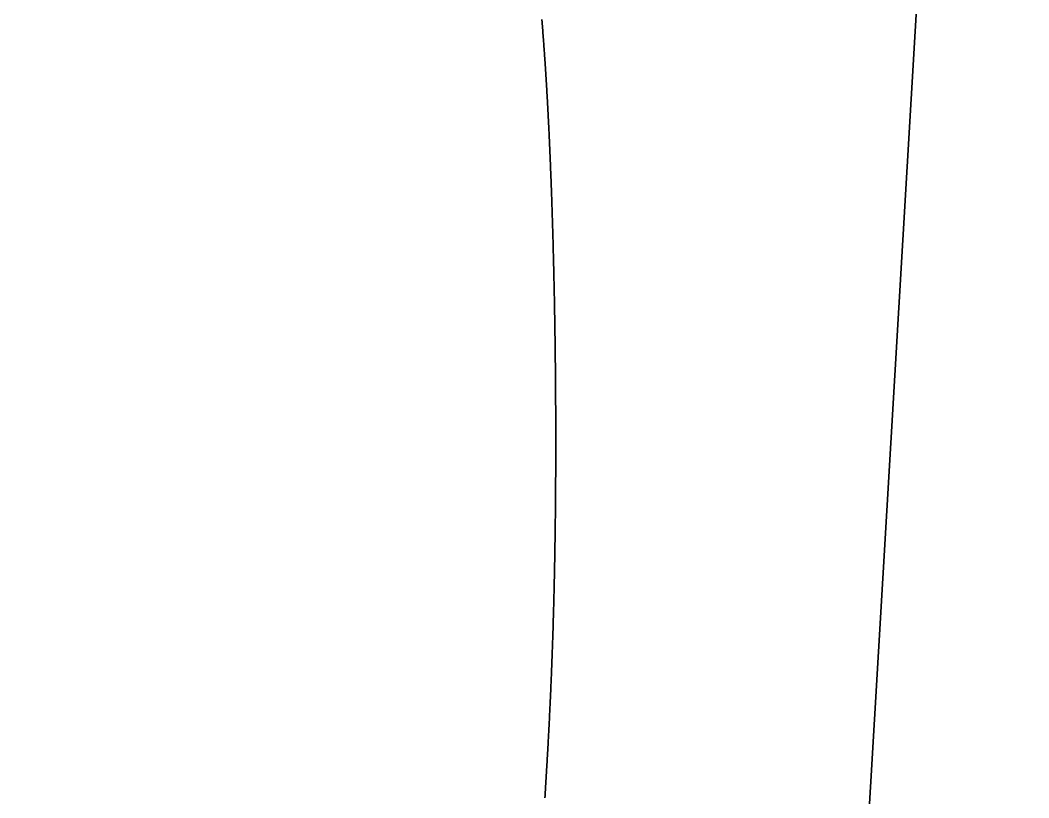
# Model space of a CAD drawing. Header units: inches. Extents: x 130170 to 284068, y 377793 to 804530.
# Drawn here: x 260694.6 to 260762.8, y 747082.1 to 747134.6 of the extents above; entities that cross this region are included whole.
import ezdxf

# ---------------------------------------------------------------- set-up
doc = ezdxf.new("R2010")
doc.units = ezdxf.units.IN
doc.header["$MEASUREMENT"] = 0
doc.layers.add('muni_il', color=7, linetype='Continuous')

msp = doc.modelspace()

# ---------------------------------------------------------------- linework, layer by layer
at = {"layer": 'muni_il'}
for points in [[(260754.781, 747530.375), (260754.516, 747438.375), (260754.219, 747328.938), (260744.016, 747241.375), (260757.781, 747179.188), (260746.219, 746984), (260731.625, 746822.375), (260701.984, 746720.062), (260696.672, 746692.375), (260695.016, 746602.75), (260685.453, 746523.188), (260656.688, 746406.938), (260626.344, 746302.5), (260639.141, 746300.188), (260650.062, 746297.125), (260662.125, 746293.125), (260756.85, 746272.963), (260806.032, 746262.021), (261717.828, 746059.438), (261715.418, 746000.168), (261660.703, 744654.562)], [(261660.703, 744654.562), (261715.418, 746000.168), (261717.828, 746059.438), (260806.032, 746262.021), (260756.85, 746272.963), (260662.125, 746293.125), (260650.062, 746297.125), (260639.141, 746300.188), (260626.344, 746302.5), (260656.688, 746406.938), (260685.453, 746523.188), (260695.016, 746602.75), (260696.672, 746692.375), (260701.984, 746720.062), (260731.625, 746822.375), (260746.219, 746984), (260757.781, 747179.188), (260744.016, 747241.375), (260754.219, 747328.938), (260754.516, 747438.375), (260754.781, 747530.375)], [(260730.05, 747082.046), (260730.053, 747082.101), (260730.057, 747082.155), (260730.06, 747082.21), (260730.063, 747082.265), (260730.067, 747082.32), (260730.07, 747082.376), (260730.073, 747082.432), (260730.077, 747082.488), (260730.08, 747082.545), (260730.084, 747082.602), (260730.087, 747082.659), (260730.091, 747082.716), (260730.094, 747082.774), (260730.098, 747082.832), (260730.101, 747082.891), (260730.105, 747082.95), (260730.109, 747083.009), (260730.112, 747083.069), (260730.116, 747083.129), (260730.12, 747083.19), (260730.123, 747083.25), (260730.127, 747083.312), (260730.131, 747083.373), (260730.134, 747083.435), (260730.138, 747083.498), (260730.142, 747083.561), (260730.146, 747083.624), (260730.15, 747083.688), (260730.154, 747083.752), (260730.157, 747083.817), (260730.161, 747083.882), (260730.165, 747083.947), (260730.169, 747084.013), (260730.173, 747084.08), (260730.177, 747084.147), (260730.181, 747084.214), (260730.185, 747084.282), (260730.189, 747084.35), (260730.193, 747084.419), (260730.197, 747084.488), (260730.201, 747084.558), (260730.205, 747084.628), (260730.209, 747084.699), (260730.214, 747084.77), (260730.218, 747084.842), (260730.222, 747084.914), (260730.226, 747084.987), (260730.23, 747085.06), (260730.234, 747085.134), (260730.239, 747085.208), (260730.243, 747085.282), (260730.247, 747085.357), (260730.251, 747085.433), (260730.256, 747085.509), (260730.26, 747085.586), (260730.264, 747085.663), (260730.268, 747085.741), (260730.273, 747085.819), (260730.277, 747085.897), (260730.281, 747085.976), (260730.286, 747086.056), (260730.29, 747086.136), (260730.294, 747086.217), (260730.298, 747086.298), (260730.303, 747086.379), (260730.307, 747086.461), (260730.311, 747086.544), (260730.316, 747086.627), (260730.32, 747086.71), (260730.325, 747086.794), (260730.329, 747086.879), (260730.333, 747086.964), (260730.338, 747087.049), (260730.342, 747087.135), (260730.346, 747087.221), (260730.351, 747087.308), (260730.355, 747087.395), (260730.359, 747087.482), (260730.364, 747087.571), (260730.368, 747087.659), (260730.372, 747087.748), (260730.377, 747087.838), (260730.381, 747087.927), (260730.385, 747088.018), (260730.39, 747088.108), (260730.394, 747088.199), (260730.398, 747088.291), (260730.403, 747088.383), (260730.407, 747088.475), (260730.411, 747088.568), (260730.416, 747088.661), (260730.42, 747088.755), (260730.424, 747088.848), (260730.428, 747088.943), (260730.433, 747089.037), (260730.437, 747089.132), (260730.441, 747089.228), (260730.445, 747089.324), (260730.449, 747089.42), (260730.453, 747089.516), (260730.458, 747089.613), (260730.462, 747089.71), (260730.466, 747089.808), (260730.47, 747089.905), (260730.474, 747090.003), (260730.478, 747090.102), (260730.482, 747090.201), (260730.486, 747090.3), (260730.49, 747090.399), (260730.494, 747090.499), (260730.498, 747090.599), (260730.502, 747090.699), (260730.506, 747090.8), (260730.51, 747090.901), (260730.514, 747091.002), (260730.518, 747091.103), (260730.522, 747091.205), (260730.526, 747091.307), (260730.53, 747091.409), (260730.533, 747091.512), (260730.537, 747091.615), (260730.541, 747091.717), (260730.545, 747091.821), (260730.548, 747091.924), (260730.552, 747092.028), (260730.556, 747092.132), (260730.559, 747092.236), (260730.563, 747092.341), (260730.566, 747092.445), (260730.57, 747092.55), (260730.574, 747092.655), (260730.577, 747092.761), (260730.581, 747092.866), (260730.584, 747092.972), (260730.588, 747093.078), (260730.591, 747093.184), (260730.594, 747093.29), (260730.598, 747093.397), (260730.601, 747093.504), (260730.604, 747093.61), (260730.608, 747093.718), (260730.611, 747093.825), (260730.614, 747093.932), (260730.617, 747094.04), (260730.62, 747094.148), (260730.624, 747094.256), (260730.627, 747094.364), (260730.63, 747094.472), (260730.633, 747094.581), (260730.636, 747094.689), (260730.639, 747094.798), (260730.642, 747094.907), (260730.645, 747095.016), (260730.648, 747095.126), (260730.65, 747095.235), (260730.653, 747095.345), (260730.656, 747095.455), (260730.659, 747095.564), (260730.662, 747095.674), (260730.664, 747095.785), (260730.667, 747095.895), (260730.67, 747096.006), (260730.672, 747096.116), (260730.675, 747096.227), (260730.677, 747096.338), (260730.68, 747096.449), (260730.682, 747096.56), (260730.685, 747096.672), (260730.687, 747096.783), (260730.69, 747096.895), (260730.692, 747097.006), (260730.695, 747097.118), (260730.697, 747097.23), (260730.699, 747097.342), (260730.701, 747097.455), (260730.704, 747097.567), (260730.706, 747097.68), (260730.708, 747097.792), (260730.71, 747097.905), (260730.712, 747098.018), (260730.714, 747098.131), (260730.716, 747098.244), (260730.718, 747098.357), (260730.72, 747098.47), (260730.722, 747098.584), (260730.724, 747098.697), (260730.726, 747098.811), (260730.728, 747098.925), (260730.73, 747099.039), (260730.732, 747099.153), (260730.733, 747099.267), (260730.735, 747099.381), (260730.737, 747099.495), (260730.739, 747099.61), (260730.74, 747099.724), (260730.742, 747099.839), (260730.743, 747099.953), (260730.745, 747100.068), (260730.746, 747100.183), (260730.748, 747100.298), (260730.749, 747100.413), (260730.751, 747100.528), (260730.752, 747100.644), (260730.754, 747100.759), (260730.755, 747100.874), (260730.756, 747100.99), (260730.758, 747101.105), (260730.759, 747101.221), (260730.76, 747101.337), (260730.761, 747101.452), (260730.762, 747101.568), (260730.764, 747101.684), (260730.765, 747101.8), (260730.766, 747101.916), (260730.767, 747102.032), (260730.768, 747102.148), (260730.769, 747102.265), (260730.77, 747102.381), (260730.771, 747102.497), (260730.771, 747102.613), (260730.772, 747102.73), (260730.773, 747102.846), (260730.774, 747102.963), (260730.775, 747103.079), (260730.775, 747103.196), (260730.776, 747103.312), (260730.777, 747103.429), (260730.777, 747103.545), (260730.778, 747103.662), (260730.779, 747103.778), (260730.779, 747103.895), (260730.78, 747104.012), (260730.78, 747104.128), (260730.781, 747104.245), (260730.781, 747104.362), (260730.782, 747104.478), (260730.782, 747104.595), (260730.782, 747104.711), (260730.783, 747104.828), (260730.783, 747104.944), (260730.783, 747105.061), (260730.784, 747105.177), (260730.784, 747105.294), (260730.784, 747105.41), (260730.784, 747105.526), (260730.784, 747105.643), (260730.784, 747105.759), (260730.785, 747105.875), (260730.785, 747105.991), (260730.785, 747106.107), (260730.785, 747106.224), (260730.785, 747106.34), (260730.784, 747106.455), (260730.784, 747106.571), (260730.784, 747106.687), (260730.784, 747106.802), (260730.784, 747106.918), (260730.784, 747107.033), (260730.784, 747107.149), (260730.783, 747107.264), (260730.783, 747107.379), (260730.783, 747107.494), (260730.782, 747107.609), (260730.782, 747107.724), (260730.782, 747107.838), (260730.781, 747107.953), (260730.781, 747108.067), (260730.78, 747108.181), (260730.78, 747108.295), (260730.779, 747108.409), (260730.779, 747108.523), (260730.778, 747108.637), (260730.778, 747108.75), (260730.777, 747108.863), (260730.776, 747108.976), (260730.776, 747109.089), (260730.775, 747109.202), (260730.774, 747109.315), (260730.774, 747109.427), (260730.773, 747109.539), (260730.772, 747109.651), (260730.771, 747109.763), (260730.771, 747109.875), (260730.77, 747109.986), (260730.769, 747110.097), (260730.768, 747110.208), (260730.767, 747110.319), (260730.766, 747110.43), (260730.765, 747110.54), (260730.764, 747110.65), (260730.763, 747110.76), (260730.762, 747110.87), (260730.761, 747110.979), (260730.76, 747111.088), (260730.759, 747111.197), (260730.758, 747111.306), (260730.757, 747111.414), (260730.755, 747111.522), (260730.754, 747111.63), (260730.753, 747111.738), (260730.752, 747111.845), (260730.751, 747111.953), (260730.749, 747112.059), (260730.748, 747112.166), (260730.747, 747112.272), (260730.745, 747112.378), (260730.744, 747112.484), (260730.743, 747112.59), (260730.741, 747112.695), (260730.74, 747112.8), (260730.739, 747112.905), (260730.737, 747113.009), (260730.736, 747113.113), (260730.734, 747113.217), (260730.733, 747113.32), (260730.731, 747113.424), (260730.73, 747113.526), (260730.728, 747113.629), (260730.727, 747113.731), (260730.725, 747113.833), (260730.724, 747113.935), (260730.722, 747114.037), (260730.72, 747114.138), (260730.719, 747114.239), (260730.717, 747114.339), (260730.715, 747114.439), (260730.714, 747114.539), (260730.712, 747114.639), (260730.71, 747114.738), (260730.709, 747114.837), (260730.707, 747114.936), (260730.705, 747115.034), (260730.703, 747115.132), (260730.702, 747115.23), (260730.7, 747115.328), (260730.698, 747115.425), (260730.696, 747115.522), (260730.694, 747115.618), (260730.692, 747115.714), (260730.691, 747115.81), (260730.689, 747115.906), (260730.687, 747116.001), (260730.685, 747116.096), (260730.683, 747116.191), (260730.681, 747116.285), (260730.679, 747116.379), (260730.677, 747116.473), (260730.675, 747116.567), (260730.673, 747116.66), (260730.671, 747116.753), (260730.669, 747116.845), (260730.667, 747116.938), (260730.665, 747117.03), (260730.663, 747117.121), (260730.661, 747117.213), (260730.659, 747117.304), (260730.657, 747117.395), (260730.655, 747117.485), (260730.653, 747117.576), (260730.651, 747117.666), (260730.649, 747117.755), (260730.647, 747117.845), (260730.644, 747117.934), (260730.642, 747118.023), (260730.64, 747118.112), (260730.638, 747118.2), (260730.636, 747118.288), (260730.634, 747118.376), (260730.631, 747118.463), (260730.629, 747118.551), (260730.627, 747118.638), (260730.625, 747118.724), (260730.623, 747118.811), (260730.62, 747118.897), (260730.618, 747118.983), (260730.616, 747119.069), (260730.614, 747119.154), (260730.611, 747119.24), (260730.609, 747119.325), (260730.607, 747119.409), (260730.604, 747119.494), (260730.602, 747119.578), (260730.6, 747119.662), (260730.598, 747119.746), (260730.595, 747119.83), (260730.593, 747119.913), (260730.59, 747119.996), (260730.588, 747120.079), (260730.586, 747120.162), (260730.583, 747120.245), (260730.581, 747120.327), (260730.578, 747120.409), (260730.576, 747120.491), (260730.574, 747120.573), (260730.571, 747120.654), (260730.569, 747120.736), (260730.566, 747120.817), (260730.564, 747120.898), (260730.562, 747120.979), (260730.559, 747121.059), (260730.556, 747121.14), (260730.554, 747121.22), (260730.552, 747121.3), (260730.549, 747121.38), (260730.547, 747121.459), (260730.544, 747121.539), (260730.542, 747121.618), (260730.539, 747121.697), (260730.536, 747121.777), (260730.534, 747121.856), (260730.531, 747121.934), (260730.529, 747122.013), (260730.526, 747122.091), (260730.523, 747122.17), (260730.521, 747122.248), (260730.518, 747122.326), (260730.516, 747122.404), (260730.513, 747122.481), (260730.51, 747122.559), (260730.508, 747122.637), (260730.505, 747122.714), (260730.502, 747122.791), (260730.5, 747122.868), (260730.497, 747122.945), (260730.494, 747123.022), (260730.491, 747123.099), (260730.489, 747123.176), (260730.486, 747123.252), (260730.483, 747123.329), (260730.48, 747123.405), (260730.478, 747123.481), (260730.475, 747123.557), (260730.472, 747123.634), (260730.469, 747123.709), (260730.466, 747123.785), (260730.464, 747123.861), (260730.461, 747123.937), (260730.458, 747124.012), (260730.455, 747124.088), (260730.452, 747124.163), (260730.449, 747124.239), (260730.446, 747124.314), (260730.443, 747124.389), (260730.44, 747124.464), (260730.438, 747124.539), (260730.435, 747124.614), (260730.431, 747124.689), (260730.429, 747124.764), (260730.426, 747124.839), (260730.423, 747124.913), (260730.419, 747124.988), (260730.416, 747125.062), (260730.413, 747125.137), (260730.41, 747125.211), (260730.407, 747125.286), (260730.404, 747125.36), (260730.401, 747125.434), (260730.398, 747125.508), (260730.395, 747125.582), (260730.392, 747125.657), (260730.388, 747125.731), (260730.385, 747125.805), (260730.382, 747125.878), (260730.379, 747125.952), (260730.376, 747126.026), (260730.372, 747126.1), (260730.369, 747126.174), (260730.366, 747126.247), (260730.363, 747126.321), (260730.359, 747126.395), (260730.356, 747126.468), (260730.353, 747126.542), (260730.349, 747126.615), (260730.346, 747126.689), (260730.342, 747126.762), (260730.339, 747126.835), (260730.335, 747126.909), (260730.332, 747126.982), (260730.329, 747127.055), (260730.325, 747127.128), (260730.322, 747127.201), (260730.318, 747127.275), (260730.315, 747127.348), (260730.311, 747127.421), (260730.308, 747127.494), (260730.304, 747127.567), (260730.3, 747127.64), (260730.297, 747127.712), (260730.293, 747127.785), (260730.289, 747127.858), (260730.286, 747127.931), (260730.282, 747128.004), (260730.278, 747128.076), (260730.275, 747128.149), (260730.271, 747128.222), (260730.267, 747128.294), (260730.263, 747128.367), (260730.259, 747128.44), (260730.256, 747128.512), (260730.252, 747128.585), (260730.248, 747128.657), (260730.244, 747128.729), (260730.24, 747128.802), (260730.236, 747128.874), (260730.232, 747128.947), (260730.228, 747129.019), (260730.224, 747129.091), (260730.22, 747129.163), (260730.216, 747129.236), (260730.212, 747129.308), (260730.208, 747129.38), (260730.204, 747129.452), (260730.2, 747129.524), (260730.196, 747129.596), (260730.192, 747129.668), (260730.188, 747129.74), (260730.184, 747129.812), (260730.179, 747129.884), (260730.175, 747129.955), (260730.171, 747130.027), (260730.167, 747130.099), (260730.162, 747130.171), (260730.158, 747130.242), (260730.154, 747130.314), (260730.149, 747130.386), (260730.145, 747130.457), (260730.141, 747130.529), (260730.136, 747130.6), (260730.132, 747130.672), (260730.127, 747130.743), (260730.123, 747130.814), (260730.118, 747130.886), (260730.114, 747130.957), (260730.109, 747131.028), (260730.105, 747131.1), (260730.1, 747131.171), (260730.096, 747131.242), (260730.091, 747131.313), (260730.086, 747131.384), (260730.082, 747131.455), (260730.077, 747131.526), (260730.072, 747131.597), (260730.068, 747131.668), (260730.063, 747131.738), (260730.058, 747131.809), (260730.053, 747131.88), (260730.048, 747131.951), (260730.044, 747132.021), (260730.039, 747132.092), (260730.034, 747132.162), (260730.029, 747132.233), (260730.024, 747132.303), (260730.019, 747132.374), (260730.014, 747132.444), (260730.009, 747132.514), (260730.004, 747132.585), (260729.999, 747132.655), (260729.994, 747132.725), (260729.989, 747132.795), (260729.984, 747132.865), (260729.979, 747132.935), (260729.974, 747133.005), (260729.969, 747133.075), (260729.963, 747133.145), (260729.958, 747133.215), (260729.953, 747133.284), (260729.948, 747133.354), (260729.942, 747133.424), (260729.937, 747133.494), (260729.932, 747133.563), (260729.927, 747133.633), (260729.921, 747133.702), (260729.916, 747133.772), (260729.911, 747133.841), (260729.905, 747133.911), (260729.9, 747133.98), (260729.894, 747134.049), (260729.889, 747134.118), (260729.883, 747134.188), (260729.878, 747134.257), (260729.872, 747134.326), (260729.867, 747134.395), (260729.861, 747134.464), (260729.856, 747134.533), (260729.85, 747134.602), (260729.844, 747134.671)], [(260729.844, 747134.671), (260729.85, 747134.602), (260729.856, 747134.533), (260729.861, 747134.464), (260729.867, 747134.395), (260729.872, 747134.326), (260729.878, 747134.257), (260729.883, 747134.188), (260729.889, 747134.118), (260729.894, 747134.049), (260729.9, 747133.98), (260729.905, 747133.911), (260729.911, 747133.841), (260729.916, 747133.772), (260729.921, 747133.702), (260729.927, 747133.633), (260729.932, 747133.563), (260729.937, 747133.494), (260729.942, 747133.424), (260729.948, 747133.354), (260729.953, 747133.284), (260729.958, 747133.215), (260729.963, 747133.145), (260729.969, 747133.075), (260729.974, 747133.005), (260729.979, 747132.935), (260729.984, 747132.865), (260729.989, 747132.795), (260729.994, 747132.725), (260729.999, 747132.655), (260730.004, 747132.585), (260730.009, 747132.514), (260730.014, 747132.444), (260730.019, 747132.374), (260730.024, 747132.303), (260730.029, 747132.233), (260730.034, 747132.162), (260730.039, 747132.092), (260730.044, 747132.021), (260730.048, 747131.951), (260730.053, 747131.88), (260730.058, 747131.809), (260730.063, 747131.738), (260730.068, 747131.668), (260730.072, 747131.597), (260730.077, 747131.526), (260730.082, 747131.455), (260730.086, 747131.384), (260730.091, 747131.313), (260730.096, 747131.242), (260730.1, 747131.171), (260730.105, 747131.1), (260730.109, 747131.028), (260730.114, 747130.957), (260730.118, 747130.886), (260730.123, 747130.814), (260730.127, 747130.743), (260730.132, 747130.672), (260730.136, 747130.6), (260730.141, 747130.529), (260730.145, 747130.457), (260730.149, 747130.386), (260730.154, 747130.314), (260730.158, 747130.242), (260730.162, 747130.171), (260730.167, 747130.099), (260730.171, 747130.027), (260730.175, 747129.955), (260730.179, 747129.884), (260730.184, 747129.812), (260730.188, 747129.74), (260730.192, 747129.668), (260730.196, 747129.596), (260730.2, 747129.524), (260730.204, 747129.452), (260730.208, 747129.38), (260730.212, 747129.308), (260730.216, 747129.236), (260730.22, 747129.163), (260730.224, 747129.091), (260730.228, 747129.019), (260730.232, 747128.947), (260730.236, 747128.874), (260730.24, 747128.802), (260730.244, 747128.729), (260730.248, 747128.657), (260730.252, 747128.585), (260730.256, 747128.512), (260730.259, 747128.44), (260730.263, 747128.367), (260730.267, 747128.294), (260730.271, 747128.222), (260730.275, 747128.149), (260730.278, 747128.076), (260730.282, 747128.004), (260730.286, 747127.931), (260730.289, 747127.858), (260730.293, 747127.785), (260730.297, 747127.712), (260730.3, 747127.64), (260730.304, 747127.567), (260730.308, 747127.494), (260730.311, 747127.421), (260730.315, 747127.348), (260730.318, 747127.275), (260730.322, 747127.201), (260730.325, 747127.128), (260730.329, 747127.055), (260730.332, 747126.982), (260730.335, 747126.909), (260730.339, 747126.835), (260730.342, 747126.762), (260730.346, 747126.689), (260730.349, 747126.615), (260730.353, 747126.542), (260730.356, 747126.468), (260730.359, 747126.395), (260730.363, 747126.321), (260730.366, 747126.247), (260730.369, 747126.174), (260730.372, 747126.1), (260730.376, 747126.026), (260730.379, 747125.952), (260730.382, 747125.878), (260730.385, 747125.805), (260730.388, 747125.731), (260730.392, 747125.657), (260730.395, 747125.582), (260730.398, 747125.508), (260730.401, 747125.434), (260730.404, 747125.36), (260730.407, 747125.286), (260730.41, 747125.211), (260730.413, 747125.137), (260730.416, 747125.062), (260730.419, 747124.988), (260730.423, 747124.913), (260730.426, 747124.839), (260730.429, 747124.764), (260730.431, 747124.689), (260730.435, 747124.614), (260730.438, 747124.539), (260730.44, 747124.464), (260730.443, 747124.389), (260730.446, 747124.314), (260730.449, 747124.239), (260730.452, 747124.163), (260730.455, 747124.088), (260730.458, 747124.012), (260730.461, 747123.937), (260730.464, 747123.861), (260730.466, 747123.785), (260730.469, 747123.709), (260730.472, 747123.634), (260730.475, 747123.557), (260730.478, 747123.481), (260730.48, 747123.405), (260730.483, 747123.329), (260730.486, 747123.252), (260730.489, 747123.176), (260730.491, 747123.099), (260730.494, 747123.022), (260730.497, 747122.945), (260730.5, 747122.868), (260730.502, 747122.791), (260730.505, 747122.714), (260730.508, 747122.637), (260730.51, 747122.559), (260730.513, 747122.481), (260730.516, 747122.404), (260730.518, 747122.326), (260730.521, 747122.248), (260730.523, 747122.17), (260730.526, 747122.091), (260730.529, 747122.013), (260730.531, 747121.934), (260730.534, 747121.856), (260730.536, 747121.777), (260730.539, 747121.697), (260730.542, 747121.618), (260730.544, 747121.539), (260730.547, 747121.459), (260730.549, 747121.38), (260730.552, 747121.3), (260730.554, 747121.22), (260730.556, 747121.14), (260730.559, 747121.059), (260730.562, 747120.979), (260730.564, 747120.898), (260730.566, 747120.817), (260730.569, 747120.736), (260730.571, 747120.654), (260730.574, 747120.573), (260730.576, 747120.491), (260730.578, 747120.409), (260730.581, 747120.327), (260730.583, 747120.245), (260730.586, 747120.162), (260730.588, 747120.079), (260730.59, 747119.996), (260730.593, 747119.913), (260730.595, 747119.83), (260730.598, 747119.746), (260730.6, 747119.662), (260730.602, 747119.578), (260730.604, 747119.494), (260730.607, 747119.409), (260730.609, 747119.325), (260730.611, 747119.24), (260730.614, 747119.154), (260730.616, 747119.069), (260730.618, 747118.983), (260730.62, 747118.897), (260730.623, 747118.811), (260730.625, 747118.724), (260730.627, 747118.638), (260730.629, 747118.551), (260730.631, 747118.463), (260730.634, 747118.376), (260730.636, 747118.288), (260730.638, 747118.2), (260730.64, 747118.112), (260730.642, 747118.023), (260730.644, 747117.934), (260730.647, 747117.845), (260730.649, 747117.755), (260730.651, 747117.666), (260730.653, 747117.576), (260730.655, 747117.485), (260730.657, 747117.395), (260730.659, 747117.304), (260730.661, 747117.213), (260730.663, 747117.121), (260730.665, 747117.03), (260730.667, 747116.938), (260730.669, 747116.845), (260730.671, 747116.753), (260730.673, 747116.66), (260730.675, 747116.567), (260730.677, 747116.473), (260730.679, 747116.379), (260730.681, 747116.285), (260730.683, 747116.191), (260730.685, 747116.096), (260730.687, 747116.001), (260730.689, 747115.906), (260730.691, 747115.81), (260730.692, 747115.714), (260730.694, 747115.618), (260730.696, 747115.522), (260730.698, 747115.425), (260730.7, 747115.328), (260730.702, 747115.23), (260730.703, 747115.132), (260730.705, 747115.034), (260730.707, 747114.936), (260730.709, 747114.837), (260730.71, 747114.738), (260730.712, 747114.639), (260730.714, 747114.539), (260730.715, 747114.439), (260730.717, 747114.339), (260730.719, 747114.239), (260730.72, 747114.138), (260730.722, 747114.037), (260730.724, 747113.935), (260730.725, 747113.833), (260730.727, 747113.731), (260730.728, 747113.629), (260730.73, 747113.526), (260730.731, 747113.424), (260730.733, 747113.32), (260730.734, 747113.217), (260730.736, 747113.113), (260730.737, 747113.009), (260730.739, 747112.905), (260730.74, 747112.8), (260730.741, 747112.695), (260730.743, 747112.59), (260730.744, 747112.484), (260730.745, 747112.378), (260730.747, 747112.272), (260730.748, 747112.166), (260730.749, 747112.059), (260730.751, 747111.953), (260730.752, 747111.845), (260730.753, 747111.738), (260730.754, 747111.63), (260730.755, 747111.522), (260730.757, 747111.414), (260730.758, 747111.306), (260730.759, 747111.197), (260730.76, 747111.088), (260730.761, 747110.979), (260730.762, 747110.87), (260730.763, 747110.76), (260730.764, 747110.65), (260730.765, 747110.54), (260730.766, 747110.43), (260730.767, 747110.319), (260730.768, 747110.208), (260730.769, 747110.097), (260730.77, 747109.986), (260730.771, 747109.875), (260730.771, 747109.763), (260730.772, 747109.651), (260730.773, 747109.539), (260730.774, 747109.427), (260730.774, 747109.315), (260730.775, 747109.202), (260730.776, 747109.089), (260730.776, 747108.976), (260730.777, 747108.863), (260730.778, 747108.75), (260730.778, 747108.637), (260730.779, 747108.523), (260730.779, 747108.409), (260730.78, 747108.295), (260730.78, 747108.181), (260730.781, 747108.067), (260730.781, 747107.953), (260730.782, 747107.838), (260730.782, 747107.724), (260730.782, 747107.609), (260730.783, 747107.494), (260730.783, 747107.379), (260730.783, 747107.264), (260730.784, 747107.149), (260730.784, 747107.033), (260730.784, 747106.918), (260730.784, 747106.802), (260730.784, 747106.687), (260730.784, 747106.571), (260730.784, 747106.455), (260730.785, 747106.34), (260730.785, 747106.224), (260730.785, 747106.107), (260730.785, 747105.991), (260730.785, 747105.875), (260730.784, 747105.759), (260730.784, 747105.643), (260730.784, 747105.526), (260730.784, 747105.41), (260730.784, 747105.294), (260730.784, 747105.177), (260730.783, 747105.061), (260730.783, 747104.944), (260730.783, 747104.828), (260730.782, 747104.711), (260730.782, 747104.595), (260730.782, 747104.478), (260730.781, 747104.362), (260730.781, 747104.245), (260730.78, 747104.128), (260730.78, 747104.012), (260730.779, 747103.895), (260730.779, 747103.778), (260730.778, 747103.662), (260730.777, 747103.545), (260730.777, 747103.429), (260730.776, 747103.312), (260730.775, 747103.196), (260730.775, 747103.079), (260730.774, 747102.963), (260730.773, 747102.846), (260730.772, 747102.73), (260730.771, 747102.613), (260730.771, 747102.497), (260730.77, 747102.381), (260730.769, 747102.265), (260730.768, 747102.148), (260730.767, 747102.032), (260730.766, 747101.916), (260730.765, 747101.8), (260730.764, 747101.684), (260730.762, 747101.568), (260730.761, 747101.452), (260730.76, 747101.337), (260730.759, 747101.221), (260730.758, 747101.105), (260730.756, 747100.99), (260730.755, 747100.874), (260730.754, 747100.759), (260730.752, 747100.644), (260730.751, 747100.528), (260730.749, 747100.413), (260730.748, 747100.298), (260730.746, 747100.183), (260730.745, 747100.068), (260730.743, 747099.953), (260730.742, 747099.839), (260730.74, 747099.724), (260730.739, 747099.61), (260730.737, 747099.495), (260730.735, 747099.381), (260730.733, 747099.267), (260730.732, 747099.153), (260730.73, 747099.039), (260730.728, 747098.925), (260730.726, 747098.811), (260730.724, 747098.697), (260730.722, 747098.584), (260730.72, 747098.47), (260730.718, 747098.357), (260730.716, 747098.244), (260730.714, 747098.131), (260730.712, 747098.018), (260730.71, 747097.905), (260730.708, 747097.792), (260730.706, 747097.68), (260730.704, 747097.567), (260730.701, 747097.455), (260730.699, 747097.342), (260730.697, 747097.23), (260730.695, 747097.118), (260730.692, 747097.006), (260730.69, 747096.895), (260730.687, 747096.783), (260730.685, 747096.672), (260730.682, 747096.56), (260730.68, 747096.449), (260730.677, 747096.338), (260730.675, 747096.227), (260730.672, 747096.116), (260730.67, 747096.006), (260730.667, 747095.895), (260730.664, 747095.785), (260730.662, 747095.674), (260730.659, 747095.564), (260730.656, 747095.455), (260730.653, 747095.345), (260730.65, 747095.235), (260730.648, 747095.126), (260730.645, 747095.016), (260730.642, 747094.907), (260730.639, 747094.798), (260730.636, 747094.689), (260730.633, 747094.581), (260730.63, 747094.472), (260730.627, 747094.364), (260730.624, 747094.256), (260730.62, 747094.148), (260730.617, 747094.04), (260730.614, 747093.932), (260730.611, 747093.825), (260730.608, 747093.718), (260730.604, 747093.61), (260730.601, 747093.504), (260730.598, 747093.397), (260730.594, 747093.29), (260730.591, 747093.184), (260730.588, 747093.078), (260730.584, 747092.972), (260730.581, 747092.866), (260730.577, 747092.761), (260730.574, 747092.655), (260730.57, 747092.55), (260730.566, 747092.445), (260730.563, 747092.341), (260730.559, 747092.236), (260730.556, 747092.132), (260730.552, 747092.028), (260730.548, 747091.924), (260730.545, 747091.821), (260730.541, 747091.717), (260730.537, 747091.615), (260730.533, 747091.512), (260730.53, 747091.409), (260730.526, 747091.307), (260730.522, 747091.205), (260730.518, 747091.103), (260730.514, 747091.002), (260730.51, 747090.901), (260730.506, 747090.8), (260730.502, 747090.699), (260730.498, 747090.599), (260730.494, 747090.499), (260730.49, 747090.399), (260730.486, 747090.3), (260730.482, 747090.201), (260730.478, 747090.102), (260730.474, 747090.003), (260730.47, 747089.905), (260730.466, 747089.808), (260730.462, 747089.71), (260730.458, 747089.613), (260730.453, 747089.516), (260730.449, 747089.42), (260730.445, 747089.324), (260730.441, 747089.228), (260730.437, 747089.132), (260730.433, 747089.037), (260730.428, 747088.943), (260730.424, 747088.848), (260730.42, 747088.755), (260730.416, 747088.661), (260730.411, 747088.568), (260730.407, 747088.475), (260730.403, 747088.383), (260730.398, 747088.291), (260730.394, 747088.199), (260730.39, 747088.108), (260730.385, 747088.018), (260730.381, 747087.927), (260730.377, 747087.838), (260730.372, 747087.748), (260730.368, 747087.659), (260730.364, 747087.571), (260730.359, 747087.482), (260730.355, 747087.395), (260730.351, 747087.308), (260730.346, 747087.221), (260730.342, 747087.135), (260730.338, 747087.049), (260730.333, 747086.964), (260730.329, 747086.879), (260730.325, 747086.794), (260730.32, 747086.71), (260730.316, 747086.627), (260730.311, 747086.544), (260730.307, 747086.461), (260730.303, 747086.379), (260730.298, 747086.298), (260730.294, 747086.217), (260730.29, 747086.136), (260730.286, 747086.056), (260730.281, 747085.976), (260730.277, 747085.897), (260730.273, 747085.819), (260730.268, 747085.741), (260730.264, 747085.663), (260730.26, 747085.586), (260730.256, 747085.509), (260730.251, 747085.433), (260730.247, 747085.357), (260730.243, 747085.282), (260730.239, 747085.208), (260730.234, 747085.134), (260730.23, 747085.06), (260730.226, 747084.987), (260730.222, 747084.914), (260730.218, 747084.842), (260730.214, 747084.77), (260730.209, 747084.699), (260730.205, 747084.628), (260730.201, 747084.558), (260730.197, 747084.488), (260730.193, 747084.419), (260730.189, 747084.35), (260730.185, 747084.282), (260730.181, 747084.214), (260730.177, 747084.147), (260730.173, 747084.08), (260730.169, 747084.013), (260730.165, 747083.947), (260730.161, 747083.882), (260730.157, 747083.817), (260730.154, 747083.752), (260730.15, 747083.688), (260730.146, 747083.624), (260730.142, 747083.561), (260730.138, 747083.498), (260730.134, 747083.435), (260730.131, 747083.373), (260730.127, 747083.312), (260730.123, 747083.25), (260730.12, 747083.19), (260730.116, 747083.129), (260730.112, 747083.069), (260730.109, 747083.009), (260730.105, 747082.95), (260730.101, 747082.891), (260730.098, 747082.832), (260730.094, 747082.774), (260730.091, 747082.716), (260730.087, 747082.659), (260730.084, 747082.602), (260730.08, 747082.545), (260730.077, 747082.488), (260730.073, 747082.432), (260730.07, 747082.376), (260730.067, 747082.32), (260730.063, 747082.265), (260730.06, 747082.21), (260730.057, 747082.155), (260730.053, 747082.101), (260730.05, 747082.046)]]:
    msp.add_lwpolyline(points, dxfattribs=at)

doc.saveas('drawing.dxf')
